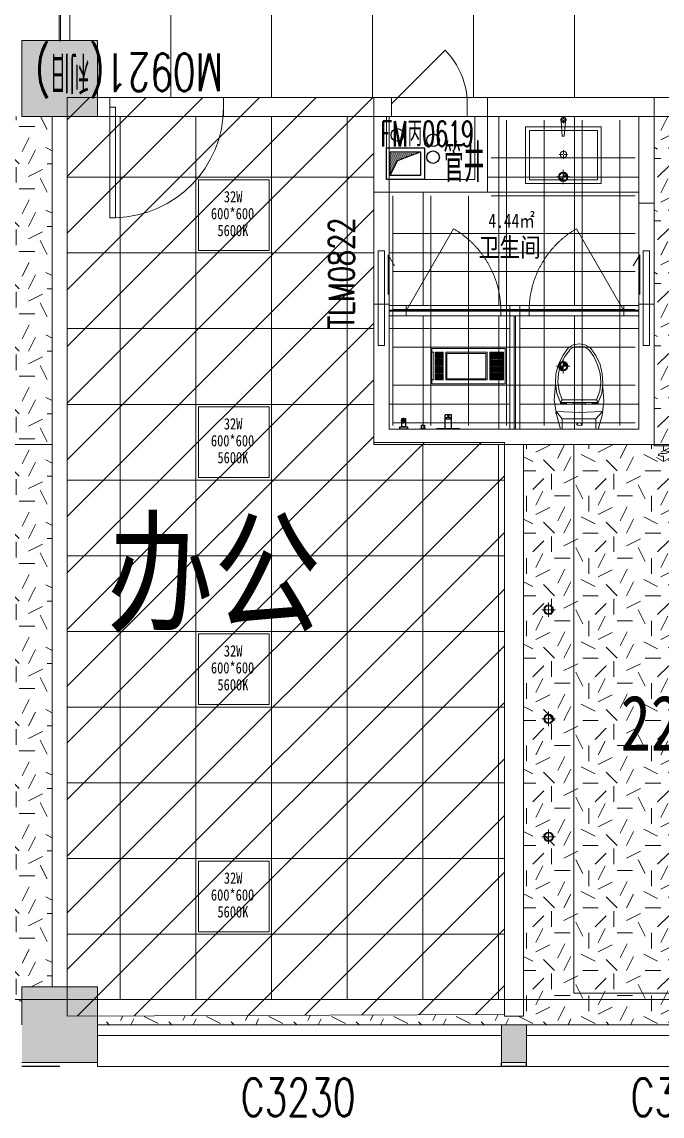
# Model space of a CAD drawing. Header units: millimetres. Extents: x 164760 to 3716174, y -1766400 to 11969.
# Drawn here: x 3555577 to 3560651, y -1647038 to -1638366 of the extents above; entities that cross this region are included whole.
import ezdxf

# ---------------------------------------------------------------- set-up
doc = ezdxf.new("R2010")
doc.units = ezdxf.units.MM
doc.header["$LTSCALE"] = 1000
doc.set_wipeout_variables(frame=1)
for name, pattern in [('DASH', [0.35, 0.25, -0.1]), ('DOT', [0.2, 0.1, -0.1]), ('DOTE', [2.42, 2, -0.2, 0.02, -0.2]), ('HIDDEN', [0.375, 0.25, -0.125, 0, 0])]:
    doc.linetypes.add(name, pattern=pattern)
doc.layers.get('0').update_dxf_attribs({"color": 253, "linetype": 'CONTINUOUS'})
for name, color, linetype, lineweight in [('COLUMN', 253, 'CONTINUOUS', 0), ('DOOR【门】', 253, 'CONTINUOUS', 0), ('FC-FLOOR【地材分格】', 253, 'CONTINUOUS', 0), ('FF-Door【门】', 253, 'CONTINUOUS', 0), ('FF-FIXT【洁具】', 253, 'CONTINUOUS', 0), ('FF-FURN【成品家私】', 253, 'CONTINUOUS', 0), ('FF-Win【窗】', 253, 'CONTINUOUS', 0), ('MK【门槛线】', 253, 'CONTINUOUS', 0), ('PUB_HATCH', 253, 'CONTINUOUS', 0), ('RC-FCU【空调设备】', 253, 'CONTINUOUS', 0), ('RC-LIGHT【天花灯具】', 253, 'CONTINUOUS', 0), ('RC-Modelling【天花造型】', 253, 'CONTINUOUS', 0), ('RC-STR【天花细线】', 253, 'CONTINUOUS', 0), ('RC-Text【天花文字】', 253, 'CONTINUOUS', 0), ('TXT【平面空间文字】', 253, 'CONTINUOUS', 0), ('WALL', 253, 'CONTINUOUS', 0), ('Wall【墙体】', 253, 'CONTINUOUS', 0), ('Wall【新建墙】', 253, 'CONTINUOUS', 0), ('WINDOW', 253, 'CONTINUOUS', 0), ('Xline【辅助线】', 253, 'CONTINUOUS', 0)]:
    doc.layers.add(name, color=color, linetype=linetype, lineweight=lineweight)
for name, color, linetype in [('DIM_LEAD', 253, 'CONTINUOUS'), ('FC-Text Annotation', 253, 'CONTINUOUS'), ('FF-FIXT', 253, 'CONTINUOUS'), ('HATCH【填充】', 253, 'CONTINUOUS'), ('PUB_TEXT', 253, 'CONTINUOUS'), ('SURFACE', 253, 'CONTINUOUS'), ('VPIPE-污水', 253, 'CONTINUOUS'), ('VPIPE-热给水', 253, 'CONTINUOUS'), ('VPIPE-给水', 253, 'CONTINUOUS'), ('WINDOW_TEXT', 253, 'CONTINUOUS'), ('填充', 253, 'CONTINUOUS'), ('洁具', 253, 'CONTINUOUS'), ('风道（排气道）', 253, 'CONTINUOUS')]:
    doc.layers.add(name, color=color, linetype=linetype)
doc.styles.add('-宋体', font='', dxfattribs={"width": 0.8})
doc.styles.add('_TCH_WINDOW', font='SIMPLEX', dxfattribs={"bigfont": 'GBCBIG'})
doc.styles.get("Standard").update_dxf_attribs({"font": 'GBENOR', "bigfont": 'GBCBIG'})
doc.styles.add('SUN', font='romans.shx', dxfattribs={"width": 0.8, "bigfont": 'hzdx.shx'})
doc.styles.add('宋体', font='', dxfattribs={"width": 0.7})
doc.styles.add('文字', font='')
doc.styles.get('-宋体').set_extended_font_data('SimSun')
doc.styles.get('宋体').set_extended_font_data('SimSun')
doc.styles.get('文字').set_extended_font_data('SimSun')

# ---------------------------------------------------------------- blocks, each defined once
blk = doc.blocks.new('$WINLIB2D$00000004')
for p, q in [((-0.5, 0.5), (0.5, 0.5)), ((-0.5, 0.5), (-0.5, -0.5)), ((0.5, -0.5), (0.5, 0.5)), ((-0.5, 0.2406), (0.5, 0.2406)), ((-0.5, -0.5), (0.5, -0.5))]:
    blk.add_line(p, q)
blk = doc.blocks.new('海龙_0918165925')
at = {"layer": 'PUB_HATCH'}
for points in [[(24900, -9000), (25500, -9000), (25500, -8400), (24900, -8400)], [(24900, -16500), (25500, -16500), (25500, -15900), (24900, -15900)], [(28900, -16200), (28700, -16200), (28700, -16500), (28900, -16500)]]:
    blk.add_hatch(color=256, dxfattribs=at).paths.add_polyline_path(points)
at = {"layer": 'COLUMN'}
for p, q in [((25500, -8400), (24900, -8400)), ((24900, -8400), (24900, -9000)), ((25500, -9000), (25500, -8400)), ((24900, -9000), (25500, -9000)), ((25500, -15900), (24900, -15900)), ((24900, -15900), (24900, -16200)), ((25500, -16200), (25500, -15900)), ((24900, -16500), (25500, -16500))]:
    blk.add_line(p, q, dxfattribs=at)
blk = doc.blocks.new('$DorLib2D$00000001')
for p, q in [((0.45, 0.975), (0.5, 0.975)), ((0.45, 0), (0.45, 0.975)), ((0.5, 0), (0.5, 0.975)), ((0.5, 0), (0.45, 0))]:
    blk.add_line(p, q)
at = {"lineweight": 13}
blk.add_arc((0.475, 0), 0.975, 91.46928, 180, dxfattribs=at)
blk = doc.blocks.new('PQD')
at = {"layer": '填充'}
h = blk.add_hatch(dxfattribs=at)
h.set_pattern_fill('DOTS', color=256, scale=10, style=0)
h.paths.add_polyline_path([(517039.4, 222520.7), (516799.4, 222520.7), (516799.4, 222330.7), (516857.1, 222450.6)])
blk.add_lwpolyline([(516799.4, 222330.7), (516857.1, 222450.6), (517039.4, 222520.7)], dxfattribs=at)
at = {"layer": '风道（排气道）'}
for points in [[(516769.4, 222550.7), (517069.4, 222550.7), (517069.4, 222300.7), (516769.4, 222300.7)], [(516799.4, 222520.7), (517039.4, 222520.7), (517039.4, 222330.7), (516799.4, 222330.7)]]:
    blk.add_lwpolyline(points, close=True, dxfattribs=at)
blk = doc.blocks.new('$DorLib2D$00000114')
at = {"color": 0}
blk.add_line((0.5, 0), (-0.207, 0.707), dxfattribs=at)
blk.add_arc((0.5, 0), 1, 135, 180, dxfattribs=at)
blk = doc.blocks.new('ZL_08130967')
at = {"layer": 'WINDOW'}
for p, q in [((-300, -374.3), (300, -374.3)), ((-300, -374.3), (-300, -524.3)), ((300, -524.3), (300, -374.3)), ((-300, -524.3), (300, -524.3))]:
    blk.add_line(p, q, dxfattribs=at)
at = {"layer": 'WINDOW', "xscale": -600, "yscale": 600, "zscale": -600}
blk.add_blockref('$DorLib2D$00000114', (0, -424.3), dxfattribs=at)
blk = doc.blocks.new('ZL_08155714')
at = {"layer": 'VPIPE-污水'}
blk.add_circle((-129.2, -712), 50, dxfattribs=at)
at = {"layer": 'VPIPE-热给水'}
blk.add_circle((153.9, -888.5), 50, dxfattribs=at)
at = {"layer": 'VPIPE-给水'}
blk.add_circle((153.9, -754.4), 50, dxfattribs=at)
at = {"layer": 'WALL'}
for p, q in [((-314.6, -1164.9), (-314.6, -414.9)), ((-314.6, -414.9), (585.4, -414.9)), ((585.4, -1164.9), (585.4, -414.9)), ((-214.6, -1064.9), (-214.6, -564.9)), ((-214.6, -564.9), (485.4, -564.9)), ((485.4, -1064.9), (485.4, -564.9)), ((485.4, -1064.9), (-214.6, -1064.9)), ((585.4, -1164.9), (-314.6, -1164.9))]:
    blk.add_line(p, q, dxfattribs=at)
at = {"layer": 'WINDOW'}
for p, q in [((-175.1, -414.9), (424.9, -414.9)), ((-175.1, -414.9), (-175.1, -564.9)), ((424.9, -564.9), (424.9, -414.9)), ((-175.1, -564.9), (424.9, -564.9))]:
    blk.add_line(p, q, dxfattribs=at)
at = {"layer": 'DOOR【门】', "rotation": 359.9999999999407}
blk.add_blockref('ZL_08130967', (124.9, -40.7), dxfattribs=at)
at = {"layer": '洁具'}
blk.add_blockref('PQD', (-516984, -223365.7), dxfattribs=at)
at = {"layer": 'TXT【平面空间文字】', "color": 3, "ltscale": 100, "style": 'SUN', "width": 0.6}
blk.add_text('FM丙0619', height=200, dxfattribs=at).set_placement((-262.7, -802.7, 0))
at = {"layer": 'TXT【平面空间文字】', "width": 0.75}
blk.add_text('管井', height=300, dxfattribs=at).set_placement((236.4, -1085.3))
blk = doc.blocks.new('A$C5D954283')
at = {"color": 8}
for p, q in [((0, 532.1), (0, 509.5)), ((-4, 505.5), (-26.2, 505.5)), ((0, 501.5), (0, 478.5)), ((25.8, 505.5), (4, 505.5)), ((0, 235.1), (0, 263.8)), ((-5, 230), (-32.8, 230)), ((0, 225), (0, 196.3)), ((32.3, 230), (5, 230))]:
    blk.add_line(p, q, dxfattribs=at)
at = {"color": 0, "linetype": 'Continuous'}
for p, q in [((-11.2, 374.3), (-17.5, 495.5)), ((15.1, 492.2), (4.8, 374.3)), ((4.8, 374.3), (-11.2, 374.3))]:
    blk.add_line(p, q, dxfattribs=at)
blk.add_lwpolyline([(300, 0), (300, 450), (-300, 450), (-300, 0)], close=True, dxfattribs=at)
at = {"color": 8, "ltscale": 1000, "const_width": 0.448}
blk.add_lwpolyline([(0, 505.7, -1), (0, 505.3, -1)], format="xyb", close=True, dxfattribs=at)
at = {"color": 8}
blk.add_lwpolyline([(270, 30), (270, 420), (-270, 420), (-270, 30)], close=True, dxfattribs=at)
at = {"color": 8, "const_width": 0.84}
blk.add_lwpolyline([(0.1, 230.5, -1), (0.1, 229.6, -1)], format="xyb", close=True, dxfattribs=at)
at = {"color": 0, "linetype": 'Continuous'}
blk.add_circle((0, 505.5), 20.2, dxfattribs=at)
at = {"color": 8}
for centre, radius in [((0.3, 505.7), 16.3), ((0, 230), 25.2)]:
    blk.add_circle(centre, radius, dxfattribs=at)
blk = doc.blocks.new('ZL_08127082')
at = {"layer": 'FF-FIXT【洁具】'}
for p, q in [((-184.1, -108.8), (-150.6, 0)), ((146.4, 0), (-150.6, 0)), ((-133.9, 0), (-133.9, -83.7)), ((133.9, 0), (133.9, -83.7)), ((146.4, 0), (179.9, -117.1)), ((-133.9, -83.7), (-184.1, -138.1)), ((133.9, -83.7), (-133.9, -83.7)), ((-20.9, -37.7), (-16.7, -33.5)), ((-20.9, -41.8), (-20.9, -37.7)), ((-16.7, -46), (-20.9, -41.8)), ((-16.7, -33.5), (-12.6, -33.5)), ((-12.6, -50.2), (-16.7, -46)), ((-12.6, -33.5), (-4.2, -29.3)), ((4.2, -50.2), (-12.6, -50.2)), ((-4.2, -29.3), (4.2, -33.5)), ((4.2, -33.5), (12.6, -33.5)), ((12.6, -46), (4.2, -50.2)), ((12.6, -33.5), (16.7, -37.7)), ((16.7, -41.8), (12.6, -46)), ((16.7, -37.7), (16.7, -41.8)), ((133.9, -83.7), (179.9, -138.1)), ((-196.6, -221.7), (-184.1, -108.8)), ((-179.9, -142.2), (0, -133.9)), ((0, -133.9), (0, -138.1)), ((0, -133.9), (175.7, -142.2)), ((184.1, -133.9), (175.7, -142.2)), ((179.9, -117.1), (196.6, -234.3)), ((184.1, -125.5), (184.1, -133.9)), ((-188.3, -334.7), (-196.6, -221.7)), ((-179.9, -284.5), (-150.6, -213.4)), ((-163.2, -301.2), (-138.1, -234.3)), ((-150.6, -205), (-104.6, -205)), ((-150.6, -213.4), (-150.6, -205)), ((-138.1, -234.3), (-150.6, -213.4)), ((146.4, -213.4), (-150.6, -213.4)), ((133.9, -234.3), (-138.1, -234.3)), ((-104.6, -205), (-104.6, -213.4)), ((-50.2, -213.4), (-50.2, -200.8)), ((-50.2, -200.8), (46, -200.8)), ((46, -213.4), (-50.2, -213.4)), ((46, -200.8), (46, -213.4)), ((100.4, -205), (100.4, -213.4)), ((146.4, -205), (100.4, -205)), ((133.9, -234.3), (146.4, -213.4)), ((133.9, -234.3), (159, -301.2)), ((146.4, -213.4), (146.4, -205)), ((146.4, -213.4), (175.7, -284.5)), ((196.6, -234.3), (188.3, -351.4)), ((-188.3, -364), (-179.9, -284.5)), ((-171.5, -372.3), (-163.2, -301.2)), ((159, -301.2), (167.3, -372.3)), ((175.7, -284.5), (188.3, -364)), ((-184.1, -439.3), (-188.3, -364)), ((-167.3, -443.4), (-171.5, -372.3)), ((167.3, -372.3), (163.2, -443.4)), ((188.3, -364), (184.1, -439.3)), ((-167.3, -514.6), (-184.1, -439.3)), ((-146.4, -510.4), (-167.3, -443.4)), ((-133.9, -585.7), (-167.3, -514.6)), ((-117.1, -577.3), (-146.4, -510.4)), ((146.4, -510.4), (113, -577.3)), ((163.2, -514.6), (129.7, -585.7)), ((163.2, -443.4), (146.4, -510.4)), ((184.1, -439.3), (163.2, -514.6)), ((-87.9, -648.4), (-133.9, -585.7)), ((-75.3, -635.9), (-117.1, -577.3)), ((113, -577.3), (71.1, -631.7)), ((129.7, -585.7), (83.7, -648.4)), ((-46, -669.4), (-87.9, -648.4)), ((-41.8, -652.6), (-75.3, -631.7)), ((0, -677.7), (-46, -669.4)), ((0, -656.8), (-41.8, -652.6)), ((37.7, -652.6), (0, -656.8)), ((46, -669.4), (0, -677.7)), ((75.3, -631.7), (37.7, -652.6)), ((83.7, -648.4), (46, -669.4))]:
    blk.add_line(p, q, dxfattribs=at)
blk = doc.blocks.new('ZL_08123655')
at = {"layer": 'FF-FIXT【洁具】'}
for p, q in [((-184.1, -138.1), (-188.3, -129.7)), ((-179.9, -142.2), (-184.1, -138.1))]:
    blk.add_line(p, q, dxfattribs=at)
at = {"layer": 'DIM_LEAD'}
blk.add_blockref('ZL_08127082', (0, 0), dxfattribs=at)
blk = doc.blocks.new('DOORBLK101')
at = {"layer": 'FF-Door【门】'}
blk.add_line((-0.5, 0), (0, 0.866), dxfattribs=at)
at = {"layer": 'FF-Door【门】', "color": 8, "linetype": 'HIDDEN', "ltscale": 15}
blk.add_arc((-0.5, 0), 1, 0, 60, dxfattribs=at)
blk = doc.blocks.new('圆形筒灯')
at = {"color": 251, "linetype": 'DOTE', "ltscale": 43.504693}
blk.add_line((0, 91), (0, -91), dxfattribs=at)
at = {"color": 251, "linetype": 'DOTE', "ltscale": 41.297046}
blk.add_line((86, 0), (-86, 0), dxfattribs=at)
blk.add_ellipse((0, 0), major_axis=(-42.4, 42.4), ratio=1, start_param=2.355868237233172, end_param=8.639053544412757)
at = {"color": 251}
blk.add_ellipse((0, 0), major_axis=(35.4, 35.4), ratio=1, start_param=5.49871431692557, end_param=11.78189962410516, dxfattribs=at)
blk = doc.blocks.new('ZL_0603123899')
at = {"layer": 'HATCH【填充】'}
h = blk.add_hatch(dxfattribs=at)
h.set_pattern_fill('AR-SAND', color=251, scale=2)
h.set_pattern_definition([(37.5, (-190, -390), (-3.2, 97.883), [0, -77.216, 0, -86.36, 0, -82.55]), (7.5, (-190, -390), (89.905, 143.365), [0, -41.656, 0, -69.596, 0, -26.67]), (327.5, (-252.48, -390), (158.198, 0.287), [0, -25.4, 0, -91.44, 0, -119.38]), (317.5, (-252.48, -390), (152.71, 44.586), [0, -12.7, 0, -59.944, 0, -68.58])])
h.paths.add_polyline_path([(190, -50, 0.414214), (150, -10), (-150, -10, 0.414214), (-190, -50), (-190, -350, 0.414214), (-150, -390), (150, -390, 0.414214), (190, -350)])
at = {"layer": 'RC-LIGHT【天花灯具】'}
blk.add_lwpolyline([(-150, 0), (150, 0, -0.414214), (200, -50), (200, -350, -0.414214), (150, -400), (-150, -400, -0.414214), (-200, -350), (-200, -50, -0.414214)], format="xyb", close=True, dxfattribs=at)
at = {"layer": 'RC-LIGHT【天花灯具】', "color": 8}
blk.add_lwpolyline([(-150, -10), (150, -10, -0.414214), (190, -50), (190, -350, -0.414214), (150, -390), (-150, -390, -0.414214), (-190, -350), (-190, -50, -0.414214)], format="xyb", close=True, dxfattribs=at)
blk = doc.blocks.new('*U414')
for p, q in [((0, -12), (0, 0)), ((0, 0), (1800, 0)), ((1800, 0), (1800, -12)), ((1800, -12), (0, -12)), ((75, -49.3), (75, -12)), ((225, -49.3), (225, -12)), ((375, -49.3), (375, -12)), ((525, -49.3), (525, -12)), ((675, -49.3), (675, -12)), ((825, -49.3), (825, -12)), ((975, -49.3), (975, -12)), ((1125, -49.3), (1125, -12)), ((1275, -49.3), (1275, -12)), ((1425, -49.3), (1425, -12)), ((1575, -49.3), (1575, -12)), ((1725, -49.3), (1725, -12)), ((1725, -49.3), (1725, -12)), ((19.6, -104.5), (75, -136.2)), ((75, -136.2), (75, -93.2)), ((130.4, -104.5), (75, -136.2)), ((75, -136.2), (130.4, -104.5)), ((169.6, -104.5), (225, -136.2)), ((225, -136.2), (225, -93.2)), ((280.4, -104.5), (225, -136.2)), ((225, -136.2), (280.4, -104.5)), ((319.6, -104.5), (375, -136.2)), ((375, -136.2), (375, -93.2)), ((430.4, -104.5), (375, -136.2)), ((375, -136.2), (430.4, -104.5)), ((469.6, -104.5), (525, -136.2)), ((525, -136.2), (525, -93.2)), ((580.4, -104.5), (525, -136.2)), ((525, -136.2), (580.4, -104.5)), ((619.6, -104.5), (675, -136.2)), ((675, -136.2), (675, -93.2)), ((730.4, -104.5), (675, -136.2)), ((675, -136.2), (730.4, -104.5)), ((769.6, -104.5), (825, -136.2)), ((825, -136.2), (825, -93.2)), ((880.4, -104.5), (825, -136.2)), ((825, -136.2), (880.4, -104.5)), ((919.6, -104.5), (975, -136.2)), ((975, -136.2), (975, -93.2)), ((1030.4, -104.5), (975, -136.2)), ((975, -136.2), (1030.4, -104.5)), ((1069.6, -104.5), (1125, -136.2)), ((1125, -136.2), (1125, -93.2)), ((1180.4, -104.5), (1125, -136.2)), ((1125, -136.2), (1180.4, -104.5)), ((1219.6, -104.5), (1275, -136.2)), ((1275, -136.2), (1275, -93.2)), ((1330.4, -104.5), (1275, -136.2)), ((1275, -136.2), (1330.4, -104.5)), ((1369.6, -104.5), (1425, -136.2)), ((1425, -136.2), (1425, -93.2)), ((1480.4, -104.5), (1425, -136.2)), ((1425, -136.2), (1480.4, -104.5)), ((1519.6, -104.5), (1575, -136.2)), ((1575, -136.2), (1575, -93.2)), ((1630.4, -104.5), (1575, -136.2)), ((1575, -136.2), (1630.4, -104.5)), ((1669.6, -104.5), (1725, -136.2)), ((1669.6, -104.5), (1725, -136.2)), ((1725, -136.2), (1725, -93.2)), ((1725, -136.2), (1725, -93.2)), ((1780.4, -104.5), (1725, -136.2)), ((1725, -136.2), (1780.4, -104.5)), ((1780.4, -104.5), (1725, -136.2)), ((1725, -136.2), (1780.4, -104.5))]:
    blk.add_line(p, q)
at = {"extrusion": (0, 0, -1)}
for centre, major_axis, start_param, end_param in [((40, -82.2), (3.69, -3.69), 1.137309, 3.57508), ((72.5, -170.8), (-70.4, -70.4), 2.004284, 2.381239), ((77.5, -148.9), (-70.4, -70.4), 2.33115, 2.708105), ((77.5, 28.3), (70.4, -70.4), 0.433488, 0.810442), ((110, -60.3), (3.69, -3.69), 4.278901, 6.716673), ((190, -82.2), (3.69, -3.69), 1.137309, 3.57508), ((222.5, -170.8), (-70.4, -70.4), 2.004284, 2.381239), ((227.5, -148.9), (-70.4, -70.4), 2.33115, 2.708105), ((227.5, 28.3), (70.4, -70.4), 0.433488, 0.810442), ((260, -60.3), (3.69, -3.69), 4.278901, 6.716673), ((340, -82.2), (3.69, -3.69), 1.137309, 3.57508), ((372.5, -170.8), (-70.4, -70.4), 2.004284, 2.381239), ((377.5, -148.9), (-70.4, -70.4), 2.33115, 2.708105), ((377.5, 28.3), (70.4, -70.4), 0.433488, 0.810442), ((410, -60.3), (3.69, -3.69), 4.278901, 6.716673), ((490, -82.2), (3.69, -3.69), 1.137309, 3.57508), ((522.5, -170.8), (-70.4, -70.4), 2.004284, 2.381239), ((527.5, -148.9), (-70.4, -70.4), 2.33115, 2.708105), ((527.5, 28.3), (70.4, -70.4), 0.433488, 0.810442), ((560, -60.3), (3.69, -3.69), 4.278901, 6.716673), ((640, -82.2), (3.69, -3.69), 1.137309, 3.57508), ((672.5, -170.8), (-70.4, -70.4), 2.004284, 2.381239), ((677.5, -148.9), (-70.4, -70.4), 2.33115, 2.708105), ((677.5, 28.3), (70.4, -70.4), 0.433488, 0.810442), ((710, -60.3), (3.69, -3.69), 4.278901, 6.716673), ((790, -82.2), (3.69, -3.69), 1.137309, 3.57508), ((822.5, -170.8), (-70.4, -70.4), 2.004284, 2.381239), ((827.5, -148.9), (-70.4, -70.4), 2.33115, 2.708105), ((827.5, 28.3), (70.4, -70.4), 0.433488, 0.810442), ((860, -60.3), (3.69, -3.69), 4.278901, 6.716673), ((940, -82.2), (3.69, -3.69), 1.137309, 3.57508), ((972.5, -170.8), (-70.4, -70.4), 2.004284, 2.381239), ((977.5, -148.9), (-70.4, -70.4), 2.33115, 2.708105), ((977.5, 28.3), (70.4, -70.4), 0.433488, 0.810442), ((1010, -60.3), (3.69, -3.69), 4.278901, 6.716673), ((1090, -82.2), (3.69, -3.69), 1.137309, 3.57508), ((1122.5, -170.8), (-70.4, -70.4), 2.004284, 2.381239), ((1127.5, -148.9), (-70.4, -70.4), 2.33115, 2.708105), ((1127.5, 28.3), (70.4, -70.4), 0.433488, 0.810442), ((1160, -60.3), (3.69, -3.69), 4.278901, 6.716673), ((1240, -82.2), (3.69, -3.69), 1.137309, 3.57508), ((1272.5, -170.8), (-70.4, -70.4), 2.004284, 2.381239), ((1277.5, -148.9), (-70.4, -70.4), 2.33115, 2.708105), ((1277.5, 28.3), (70.4, -70.4), 0.433488, 0.810442), ((1310, -60.3), (3.69, -3.69), 4.278901, 6.716673), ((1390, -82.2), (3.69, -3.69), 1.137309, 3.57508), ((1422.5, -170.8), (-70.4, -70.4), 2.004284, 2.381239), ((1427.5, -148.9), (-70.4, -70.4), 2.33115, 2.708105), ((1427.5, 28.3), (70.4, -70.4), 0.433488, 0.810442), ((1460, -60.3), (3.69, -3.69), 4.278901, 6.716673), ((1540, -82.2), (3.69, -3.69), 1.137309, 3.57508), ((1572.5, -170.8), (-70.4, -70.4), 2.004284, 2.381239), ((1577.5, -148.9), (-70.4, -70.4), 2.33115, 2.708105), ((1577.5, 28.3), (70.4, -70.4), 0.433488, 0.810442), ((1610, -60.3), (3.69, -3.69), 4.278901, 6.716673), ((1690, -82.2), (3.69, -3.69), 1.137309, 3.57508), ((1690, -82.2), (3.69, -3.69), 1.137309, 3.57508), ((1722.5, -170.8), (-70.4, -70.4), 2.004284, 2.381239), ((1722.5, -170.8), (-70.4, -70.4), 2.004284, 2.381239), ((1727.5, -148.9), (-70.4, -70.4), 2.33115, 2.708105), ((1727.5, -148.9), (-70.4, -70.4), 2.33115, 2.708105), ((1727.5, 28.3), (70.4, -70.4), 0.433488, 0.810442), ((1727.5, 28.3), (70.4, -70.4), 0.433488, 0.810442), ((1760, -60.3), (3.69, -3.69), 4.278901, 6.716673), ((1760, -60.3), (3.69, -3.69), 4.278901, 6.716673), ((72.5, 6.4), (70.4, -70.4), 0.760354, 1.137309), ((222.5, 6.4), (70.4, -70.4), 0.760354, 1.137309), ((372.5, 6.4), (70.4, -70.4), 0.760354, 1.137309), ((522.5, 6.4), (70.4, -70.4), 0.760354, 1.137309), ((672.5, 6.4), (70.4, -70.4), 0.760354, 1.137309), ((822.5, 6.4), (70.4, -70.4), 0.760354, 1.137309), ((972.5, 6.4), (70.4, -70.4), 0.760354, 1.137309), ((1122.5, 6.4), (70.4, -70.4), 0.760354, 1.137309), ((1272.5, 6.4), (70.4, -70.4), 0.760354, 1.137309), ((1422.5, 6.4), (70.4, -70.4), 0.760354, 1.137309), ((1572.5, 6.4), (70.4, -70.4), 0.760354, 1.137309), ((1722.5, 6.4), (70.4, -70.4), 0.760354, 1.137309), ((1722.5, 6.4), (70.4, -70.4), 0.760354, 1.137309)]:
    blk.add_ellipse(centre, major_axis=major_axis, ratio=1, start_param=start_param, end_param=end_param, dxfattribs=at)
blk = doc.blocks.new('ZL_0317145799')
at = {"layer": 'RC-FCU【空调设备】'}
h = blk.add_hatch(dxfattribs=at)
h.set_pattern_fill('_USER', color=8, scale=30, pattern_type=0)
h.set_pattern_definition([(0, (-5926276.942, -1197962.362), (0, 30), [])])
h.paths.add_polyline_path([(730, -260), (730, -20), (-730, -20), (-730, -260)])
blk.add_lwpolyline([(-750, -280), (-750, 0), (750, 0), (750, -280)], close=True, dxfattribs=at)
at = {"layer": 'RC-FCU【空调设备】', "color": 8, "linetype": 'DASH'}
blk.add_lwpolyline([(-750, 0), (0, -280), (750, 0)], dxfattribs=at)
at = {"layer": 'RC-FCU【空调设备】', "color": 8}
blk.add_lwpolyline([(-730, -260), (-730, -20), (730, -20), (730, -260)], close=True, dxfattribs=at)
blk = doc.blocks.new('ZL_0603125599')
at = {"layer": 'RC-Modelling【天花造型】'}
for p, q in [((-1332.5, -6446.5), (-1332.5, -2096.8)), ((-697.5, -2096.8), (1732.5, -2096.8)), ((1492.5, -6496.5), (-1732.5, -6496.5)), ((1492.5, -6446.5), (-1332.5, -6446.5))]:
    blk.add_line(p, q, dxfattribs=at)
blk.add_lwpolyline([(-133, 653.5), (966.9, 653.5), (966.9, 503.5), (-133, 503.5)], close=True, dxfattribs=at)
at = {"layer": 'RC-FCU【空调设备】'}
blk.add_blockref('ZL_0317145799', (210, -616.8), dxfattribs=at)
at = {"layer": 'RC-FCU【空调设备】', "ltscale": 10}
blk.add_blockref('*U414', (-697.5, -2096.8), dxfattribs=at)
at = {"layer": 'RC-LIGHT【天花灯具】', "xscale": 0.625, "yscale": 0.625, "zscale": 0.625}
for p in [(210, -56.6), (210, -1496.8), (-1532.5, -3406.6), (-1532.5, -4271.6), (-1532.5, -5206.6)]:
    blk.add_blockref('圆形筒灯', p, dxfattribs=at)
at = {"layer": 'RC-LIGHT【天花灯具】'}
blk.add_blockref('ZL_0603123899', (200, -4071.6), dxfattribs=at)
blk = doc.blocks.new('防雾筒灯')
at = {"ltscale": 30}
h = blk.add_hatch(dxfattribs=at)
h.set_pattern_fill('DOTS', color=251, scale=3)
h.set_pattern_definition([(0, (-62.322, -46.6336), (2.38125, 4.7625), [0, -4.7625])])
edge = h.paths.add_edge_path()
edge.add_ellipse((0, 0), major_axis=(35.4, 35.4), ratio=1, start_angle=315, end_angle=405)
edge.add_line((0, 50), (0, 0))
edge.add_line((0, 0), (50, 0))
edge = h.paths.add_edge_path()
edge.add_line((0, 0), (-50, 0))
edge.add_ellipse((0, 0), major_axis=(35.4, 35.4), ratio=1, start_angle=495, end_angle=225)
edge.add_line((0, -50), (0, 0))
at = {"color": 251, "linetype": 'DOTE', "ltscale": 43.504693}
blk.add_line((0, 91), (0, -91), dxfattribs=at)
at = {"color": 251, "linetype": 'DOTE', "ltscale": 41.297046}
blk.add_line((86, 0), (-86, 0), dxfattribs=at)
blk.add_ellipse((0, 0), major_axis=(-42.4, 42.4), ratio=1, start_param=2.355868237233172, end_param=8.639053544412757)
at = {"color": 251}
blk.add_ellipse((0, 0), major_axis=(35.4, 35.4), ratio=1, start_param=5.49871431692557, end_param=11.78189962410516, dxfattribs=at)
blk = doc.blocks.new('ERTERT')
at = {"color": 8}
for points in [[(15709.5, 8032.6), (15759.4, 8032.6), (15759.4, 8026.5), (15709.5, 8026.5)], [(15709.5, 8019.5), (15759.4, 8019.5), (15759.4, 8013.4), (15709.5, 8013.4)], [(15709.5, 8000.3), (15759.4, 8000.3), (15759.4, 8006.4), (15709.5, 8006.4)], [(15709.5, 7987.2), (15759.4, 7987.2), (15759.4, 7993.3), (15709.5, 7993.3)], [(15709.5, 7974.2), (15759.4, 7974.2), (15759.4, 7980.2), (15709.5, 7980.2)], [(15709.6, 8061.8), (15930.2, 8061.8), (15930.2, 8046.6), (15709.6, 8046.6)], [(15766.4, 8032.6), (15816.3, 8032.6), (15816.3, 8026.5), (15766.4, 8026.5)], [(15766.4, 8019.5), (15816.3, 8019.5), (15816.3, 8013.4), (15766.4, 8013.4)], [(15766.4, 8000.3), (15816.3, 8000.3), (15816.3, 8006.4), (15766.4, 8006.4)], [(15766.4, 7987.2), (15816.3, 7987.2), (15816.3, 7993.3), (15766.4, 7993.3)], [(15766.4, 7974.2), (15816.3, 7974.2), (15816.3, 7980.2), (15766.4, 7980.2)], [(15873.3, 8032.6), (15823.3, 8032.6), (15823.3, 8026.5), (15873.3, 8026.5)], [(15873.3, 8019.5), (15823.3, 8019.5), (15823.3, 8013.4), (15873.3, 8013.4)], [(15873.3, 8000.3), (15823.3, 8000.3), (15823.3, 8006.4), (15873.3, 8006.4)], [(15873.3, 7987.2), (15823.3, 7987.2), (15823.3, 7993.3), (15873.3, 7993.3)], [(15873.3, 7974.2), (15823.3, 7974.2), (15823.3, 7980.2), (15873.3, 7980.2)], [(15930.2, 8032.6), (15880.3, 8032.6), (15880.3, 8026.5), (15930.2, 8026.5)], [(15930.2, 8019.5), (15880.3, 8019.5), (15880.3, 8013.4), (15930.2, 8013.4)], [(15930.2, 8000.3), (15880.3, 8000.3), (15880.3, 8006.4), (15930.2, 8006.4)], [(15930.2, 7987.2), (15880.3, 7987.2), (15880.3, 7993.3), (15930.2, 7993.3)], [(15930.2, 7974.2), (15880.3, 7974.2), (15880.3, 7980.2), (15930.2, 7980.2)], [(15709.5, 7952.9), (15930.2, 7952.9), (15930.2, 7624.2), (15709.5, 7624.2)], [(15709.5, 7495.6), (15930.2, 7495.6), (15930.2, 7604.2), (15709.5, 7604.2)], [(15714.5, 7599.2), (15763.3, 7599.2), (15763.3, 7592.2), (15714.5, 7592.2)], [(15714.5, 7586), (15763.3, 7586), (15763.3, 7579), (15714.5, 7579)], [(15714.5, 7572.1), (15763.3, 7572.1), (15763.3, 7565.1), (15714.5, 7565.1)], [(15714.5, 7558.9), (15763.3, 7558.9), (15763.3, 7551.9), (15714.5, 7551.9)], [(15714.5, 7545.5), (15763.3, 7545.5), (15763.3, 7538.5), (15714.5, 7538.5)], [(15767.9, 7599.2), (15816.7, 7599.2), (15816.7, 7592.2), (15767.9, 7592.2)], [(15767.9, 7586), (15816.7, 7586), (15816.7, 7579), (15767.9, 7579)], [(15767.9, 7572.1), (15816.7, 7572.1), (15816.7, 7565.1), (15767.9, 7565.1)], [(15767.9, 7558.9), (15816.7, 7558.9), (15816.7, 7551.9), (15767.9, 7551.9)], [(15767.9, 7545.5), (15816.7, 7545.5), (15816.7, 7538.5), (15767.9, 7538.5)], [(15821.2, 7599.2), (15870, 7599.2), (15870, 7592.2), (15821.2, 7592.2)], [(15821.2, 7586), (15870, 7586), (15870, 7579), (15821.2, 7579)], [(15821.2, 7572.1), (15870, 7572.1), (15870, 7565.1), (15821.2, 7565.1)], [(15821.2, 7558.9), (15870, 7558.9), (15870, 7551.9), (15821.2, 7551.9)], [(15821.2, 7545.5), (15870, 7545.5), (15870, 7538.5), (15821.2, 7538.5)], [(15876.4, 7599.2), (15925.2, 7599.2), (15925.2, 7592.2), (15876.4, 7592.2)], [(15876.4, 7586), (15925.2, 7586), (15925.2, 7579), (15876.4, 7579)], [(15876.4, 7572.1), (15925.2, 7572.1), (15925.2, 7565.1), (15876.4, 7565.1)], [(15876.4, 7558.9), (15925.2, 7558.9), (15925.2, 7551.9), (15876.4, 7551.9)], [(15876.4, 7545.5), (15925.2, 7545.5), (15925.2, 7538.5), (15876.4, 7538.5)], [(15714.5, 7532.6), (15763.3, 7532.6), (15763.3, 7525.6), (15714.5, 7525.6)], [(15714.5, 7520.4), (15763.3, 7520.4), (15763.3, 7513.4), (15714.5, 7513.4)], [(15714.5, 7507.6), (15763.3, 7507.6), (15763.3, 7500.6), (15714.5, 7500.6)], [(15767.9, 7532.6), (15816.7, 7532.6), (15816.7, 7525.6), (15767.9, 7525.6)], [(15767.9, 7520.4), (15816.7, 7520.4), (15816.7, 7513.4), (15767.9, 7513.4)], [(15767.9, 7507.6), (15816.7, 7507.6), (15816.7, 7500.6), (15767.9, 7500.6)], [(15821.2, 7532.6), (15870, 7532.6), (15870, 7525.6), (15821.2, 7525.6)], [(15821.2, 7520.4), (15870, 7520.4), (15870, 7513.4), (15821.2, 7513.4)], [(15821.2, 7507.6), (15870, 7507.6), (15870, 7500.6), (15821.2, 7500.6)], [(15876.4, 7532.6), (15925.2, 7532.6), (15925.2, 7525.6), (15876.4, 7525.6)], [(15876.4, 7520.4), (15925.2, 7520.4), (15925.2, 7513.4), (15876.4, 7513.4)], [(15876.4, 7507.6), (15925.2, 7507.6), (15925.2, 7500.6), (15876.4, 7500.6)]]:
    blk.add_lwpolyline(points, close=True, dxfattribs=at)
at = {"color": 250}
blk.add_lwpolyline([(15719.5, 7942.9), (15920.2, 7942.9), (15920.2, 7634.2), (15719.5, 7634.2)], close=True, dxfattribs=at)
at = {"layer": 'RC-LIGHT【天花灯具】'}
for points in [[(15668.9, 7471.8), (15968.9, 7471.8), (15968.9, 8071.8), (15668.9, 8071.8)], [(15678.9, 7481.8), (15958.9, 7481.8), (15958.9, 8061.8), (15678.9, 8061.8)]]:
    blk.add_lwpolyline(points, close=True, dxfattribs=at)
blk = doc.blocks.new('ZL_12085679')
at = {"layer": 'RC-LIGHT【天花灯具】'}
blk.add_lwpolyline([(300, 0), (-300, 0), (-300, -600), (300, -600)], close=True, dxfattribs=at)
at = {"layer": 'RC-LIGHT【天花灯具】', "color": 8}
blk.add_lwpolyline([(280, -20), (-280, -20), (-280, -580), (280, -580)], close=True, dxfattribs=at)
at = {"layer": 'RC-LIGHT【天花灯具】', "style": '文字', "width": 0.8}
for s, p in [('32W', (-78, -199)), ('600*600', (-180.2, -332.9)), ('5600K', (-128.7, -466.8))]:
    blk.add_text(s, height=90, dxfattribs=at).set_placement(p)
blk = doc.blocks.new('A$C78EA0098')
at = {"color": 33, "linetype": 'Continuous'}
for p, q in [((47, 353.8), (90, 353.8)), ((68.5, 375.3), (68.5, 332.3))]:
    blk.add_line(p, q, dxfattribs=at)
for p, q in [((5, 25, 0), (81, 25, 0)), ((81, -25, 0), (81, 25, 0)), ((81, 20, 0), (88, 20, 0)), ((84, 25, 0), (114, 25, 0)), ((84, 20, 0), (84, 25, 0)), ((114, -25, 0), (114, 25, 0)), ((5, -25, 0), (81, -25, 0)), ((81, -20, 0), (88, -20, 0)), ((84, -25, 0), (84, -20, 0)), ((84, -25, 0), (114, -25, 0))]:
    blk.add_line(p, q)
for points in [[(0, 383.8), (20, 383.8), (20, 323.8), (0, 323.8)], [(20, 368.8), (85, 368.8), (85, 338.8), (20, 338.8)], [(0, 226), (3, 226), (3, 174), (0, 174)], [(3, 212.5), (33.5, 212.5), (33.5, 187.5), (3, 187.5)], [(0, 90), (5, 90), (5, -90), (0, -90)]]:
    blk.add_lwpolyline(points, close=True)
for centre, radius in [((68.5, 353.8), 11.5), ((104, 0, 0), 5)]:
    blk.add_circle(centre, radius, dxfattribs=at)
blk.add_arc((57.8, 0, 0), 36.3, 316.39718, 43.60282)

msp = doc.modelspace()

# ---------------------------------------------------------------- hatches: boundary and pattern name
at = {"layer": 'FC-FLOOR【地材分格】'}
h = msp.add_hatch(dxfattribs=at)
h.set_pattern_fill('_USER', color=256, scale=800, double=1, pattern_type=0)
h.set_pattern_definition([(0, (3778355.65, -1406196.8), (0, 800), []), (90, (3778355.65, -1406196.8), (-800, 5e-14), [])])
h.paths.add_polyline_path([(3577178.4, -1636714.2), (3575935.2, -1636714.2), (3573976.9, -1636714.2), (3573376.9, -1636714.2), (3572826.9, -1636714.2), (3571326.9, -1636713.4), (3571326.9, -1636714.2), (3570576.9, -1636714.2), (3569976.9, -1636714.2), (3569576.9, -1636714.2), (3568476.9, -1636714.2), (3565041.8, -1636714.2), (3563941.8, -1636714.2), (3561222.8, -1636714.2), (3560122.8, -1636714.2), (3559398.8, -1636714.2), (3559398.8, -1630414.2), (3559376.9, -1630414.2), (3556176.9, -1630414.2), (3556176.9, -1630714.2), (3556176.9, -1633165.3), (3556176.9, -1633914.2), (3556176.9, -1635014.2), (3556176.9, -1635764.2), (3556176.9, -1636714.2), (3556026.9, -1636714.2), (3556026.9, -1636564.2), (3556026.9, -1636714.2), (3555226.9, -1636714.2), (3555226.9, -1636564.2), (3555226.9, -1636714.2), (3555151.9, -1636714.2), (3554926.9, -1636714.2), (3554926.9, -1636564.2), (3555076.9, -1636564.2), (3555076.9, -1636714.2), (3553476.9, -1636714.2), (3553476.9, -1636715.3), (3551751.9, -1636715.3), (3551751.9, -1636715.3), (3550851.9, -1636715.3), (3548752, -1636715.3), (3548752, -1636865.5), (3548602, -1636865.5), (3548602, -1636715.3), (3548601.9, -1630714.2), (3548376.9, -1630714.2), (3548376.9, -1630414.2), (3545176.9, -1630414.2), (3544976.9, -1630414.2), (3541776.9, -1630414.2), (3541776.9, -1630714.2), (3541176.9, -1630714.2), (3541176.9, -1630414.2), (3537976.9, -1630414.2), (3537776.9, -1630414.2), (3534576.9, -1630414.2), (3534576.9, -1630714.2), (3534126.9, -1630714.2), (3534126.9, -1632064.1), (3534136.9, -1632064.1), (3534136.9, -1632814.2), (3536676.9, -1632814.2), (3536676.9, -1633164.2), (3536676.9, -1635764.2), (3536676.9, -1636714.2), (3536426.9, -1636714.2), (3534126.9, -1636714.2), (3533976.9, -1636714.2), (3533976.9, -1635764.2), (3533976.9, -1635014.2), (3533976.9, -1633914.2), (3533976.9, -1633164.2), (3533976.9, -1632889.2), (3533976.9, -1630714.2), (3533976.9, -1630414.2), (3530751.9, -1630414.2), (3530751.9, -1636714.2), (3530359.9, -1636714.2), (3529259.9, -1636714.2), (3521433.8, -1636714.2), (3520335.5, -1636714.2), (3520176.9, -1636714.2), (3519576.9, -1636714.2), (3518826.9, -1636714.2), (3518826.9, -1636713), (3517326.9, -1636713), (3517326.9, -1636714.2), (3516776.9, -1636714.2), (3516176.9, -1636714.2), (3516076.9, -1636714.2), (3514976.9, -1636714.2), (3513576.9, -1636714.2), (3513576.9, -1636714.2), (3512526.9, -1636714.2), (3512526.9, -1636714.2), (3509827.2, -1636714.2), (3508327.2, -1636714.2), (3507802.2, -1636714.2), (3507626.9, -1636714.2), (3505326.9, -1636714.2), (3505176.9, -1636714.2), (3505176.9, -1635764.2), (3505176.9, -1635014.2), (3505176.9, -1633914.2), (3505176.9, -1633164.2), (3505176.9, -1632889.2), (3505176.9, -1630714.2), (3505176.9, -1630414.2), (3501951.9, -1630414.2), (3501951.9, -1636714.2), (3501649.1, -1636714.2), (3500552.4, -1636714.2), (3492635.5, -1636714.2), (3491535.5, -1636714.2), (3491376.9, -1636714.2), (3490776.9, -1636714.2), (3490026.9, -1636714.2), (3488526.9, -1636714.2), (3487976.9, -1636714.2), (3487376.9, -1636714.2), (3487326.9, -1636714.2), (3486326.9, -1636714.2), (3485176.9, -1636714.2), (3484176.9, -1636714.2), (3484176.9, -1636744.2), (3484176.9, -1638484.2), (3484176.9, -1639114.2), (3483776.9, -1639114.2), (3483776.9, -1639665.4), (3484440.4, -1639665.4), (3485940.4, -1639665.4), (3486140.4, -1639665.4), (3486140.4, -1638964.2), (3490776.9, -1638964.2), (3490776.9, -1638514.2), (3491376.9, -1638514.2), (3491376.9, -1638964.2), (3496151.9, -1638964.2), (3496151.9, -1639665.4), (3496351.9, -1639665.4), (3497851.9, -1639665.4), (3498201.9, -1639665.4), (3498201.9, -1639114.2), (3497976.9, -1639114.2), (3497976.9, -1638514.2), (3498576.9, -1638514.2), (3498576.9, -1638964.2), (3499525.2, -1638964.2), (3501025.2, -1638964.2), (3505176.9, -1638964.2), (3505176.9, -1638514.2), (3505776.9, -1638514.2), (3505776.9, -1638964.2), (3509765.2, -1638964.2), (3511265.2, -1638964.2), (3512376.9, -1638964.2), (3512376.9, -1638514.2), (3512976.9, -1638514.2), (3512976.9, -1638964.2), (3514106.7, -1638964.2), (3515606.7, -1638964.2), (3519576.9, -1638964.2), (3519576.9, -1638514.2), (3520176.9, -1638514.2), (3520176.9, -1638964.2), (3524402.6, -1638964.2), (3525902.6, -1638964.2), (3526776.9, -1638964.2), (3526776.9, -1638514.2), (3527376.9, -1638514.2), (3527376.9, -1638964.2), (3528210, -1638964.2), (3529710, -1638964.2), (3533976.9, -1638964.2), (3533976.9, -1638514.2), (3534576.9, -1638514.2), (3534576.9, -1638964.2), (3537876.9, -1638964.2), (3538648.3, -1638964.2), (3540148.3, -1638964.2), (3541176.9, -1638964.2), (3541176.9, -1638514.2), (3541776.9, -1638514.2), (3541776.9, -1638964.2), (3544326.9, -1638964.2), (3545826.9, -1638964.2), (3548376.9, -1638964.2), (3548376.9, -1638514.2), (3548602, -1638514.2), (3548602, -1638365.5), (3548752, -1638365.5), (3548752, -1638514.2), (3548976.9, -1638514.2), (3548976.9, -1638964.2), (3549079.2, -1638964.2), (3549079.2, -1638964.2), (3549981.8, -1638964.2), (3554572, -1638964.2), (3554572, -1638964.2), (3555474.6, -1638964.2), (3555576.9, -1638964.2), (3555576.9, -1638514.2), (3556176.9, -1638514.2), (3556176.9, -1638964.2), (3556275, -1638964.2), (3556275, -1638964.2), (3557175, -1638964.2), (3561151.4, -1638964.2), (3562251.4, -1638964.2), (3562776.9, -1638964.2), (3562776.9, -1638514.2), (3563376.9, -1638514.2), (3563376.9, -1638964.2), (3563902.5, -1638964.2), (3565002.5, -1638964.2), (3568351.4, -1638964.2), (3569451.4, -1638964.2), (3569976.9, -1638964.2), (3569976.9, -1638514.2), (3570576.9, -1638514.2), (3570576.9, -1638964.2), (3575551.4, -1638964.2), (3576651.4, -1638964.2), (3577176.9, -1638964.2), (3577176.9, -1638484.2), (3577178.4, -1638484.2)])
h = msp.add_hatch(dxfattribs=at)
h.set_pattern_fill('DD地毯1SC500', color=256, scale=494.9747, double=1, pattern_type=2)
h.set_pattern_definition([(0, (3040508.77, -1658795.46), (494.9747, 494.9747), [123.74367, -371.23102]), (0, (3040781, -1658498.5), (494.9747, 494.9747), [123.74367, -371.23102]), (90, (3040558.27, -1658622.2), (-494.9747, 494.9747), [123.74367, -371.23102]), (90, (3040756.26, -1658449), (-494.9747, 494.9747), [123.74367, -371.23102]), (45, (3040607.77, -1658448.98), (0, 494.9747), [123.74367, -576.25626]), (135, (3040781, -1658795.46), (-494.9747, 5e-14), [123.74367, -576.25626]), (26.56505, (3040632.52, -1658646.97), (494.9747, -2e-06), [123.74367, -983.0534]), (26.56505, (3040855.26, -1658399.48), (494.9747, -2e-06), [123.74367, -983.0534]), (63.43495, (3040855.26, -1658795.46), (-2e-06, 494.9747), [123.74367, -983.0534]), (63.43495, (3040632.52, -1658572.72), (-2e-06, 494.9747), [123.74367, -983.0534]), (63.43495, (3040805.76, -1658696.47), (-2e-06, 494.9747), [123.74367, -983.0534]), (116.56505, (3040508.77, -1658523.23), (2e-06, 494.9747), [123.74367, -983.0534]), (153.43495, (3040607.77, -1658721.22), (-494.9747, -2e-06), [123.74367, -983.0534])])
h.paths.add_polyline_path([(3555816.9, -1639114.2), (3555576.9, -1639114.2), (3555474.6, -1639114.2), (3554572, -1639114.2), (3553386.9, -1639114.2), (3553386.9, -1639803.3), (3553386.9, -1639803.3), (3553386.9, -1640603.3), (3553386.9, -1641714.4), (3552351.9, -1641714.4), (3552351.9, -1646314.2), (3552376.9, -1646314.2), (3555576.9, -1646314.2), (3555576.9, -1646014.2), (3555816.9, -1646014.2)])
h = msp.add_hatch(dxfattribs=at)
h.set_pattern_fill('DD地毯1SC500', color=256, scale=495, double=1, pattern_type=2)
h.set_pattern_definition([(0, (3266486.35, -1418678.75), (495, 495), [123.75, -371.25]), (0, (3266758.6, -1418381.75), (495, 495), [123.75, -371.25]), (90, (3266535.85, -1418505.5), (-495, 495), [123.75, -371.25]), (90, (3266733.85, -1418332.25), (-495, 495), [123.75, -371.25]), (45, (3266585.35, -1418332.25), (0, 495), [123.75, -576.2857]), (135, (3266758.6, -1418678.75), (-495, 5e-14), [123.75, -576.2857]), (26.56505, (3266610.1, -1418530.25), (495, -2e-06), [123.75, -983.10365]), (26.56505, (3266832.85, -1418282.75), (495, -2e-06), [123.75, -983.10365]), (63.43495, (3266832.85, -1418678.75), (-2e-06, 495), [123.75, -983.10365]), (63.43495, (3266610.1, -1418456), (-2e-06, 495), [123.75, -983.10365]), (63.43495, (3266783.35, -1418579.75), (-2e-06, 495), [123.75, -983.10365]), (116.56505, (3266486.35, -1418406.5), (2e-06, 495), [123.75, -983.10365]), (153.43495, (3266585.35, -1418604.5), (-495, -2e-06), [123.75, -983.10365])])
h.paths.add_polyline_path([(3563016.9, -1639114.2), (3562776.9, -1639114.2), (3562251.4, -1639114.2), (3561151.4, -1639114.2), (3560586.9, -1639114.2), (3560586.9, -1639803.3), (3560586.9, -1640603.3), (3560586.9, -1641714.4), (3559551.9, -1641714.4), (3559551.9, -1646246.4), (3559401.9, -1646246.4), (3559401.9, -1646231.4), (3556176.9, -1646245.4), (3556176.9, -1646314.2), (3559376.9, -1646314.2), (3559576.9, -1646314.2), (3562776.9, -1646314.2), (3562776.9, -1646014.2), (3563016.9, -1646014.2)])
h = msp.add_hatch(dxfattribs=at)
h.set_pattern_fill('_USER', color=256, scale=600, double=1, pattern_type=0)
h.set_pattern_definition([(0, (3778355.65, -1406196.8), (0, 600), []), (90, (3778355.65, -1406196.8), (-600, 4e-14), [])])
h.paths.add_polyline_path([(3560466.9, -1640694.4), (3559523.4, -1640694.4), (3559523.4, -1641594.4), (3560466.9, -1641594.4)])
h.paths.add_polyline_path([(3559443.4, -1640694.4), (3558486.9, -1640694.4), (3558486.9, -1641594.4), (3559443.4, -1641594.4)])
h.paths.add_polyline_path([(3560466.9, -1639803.3), (3560466.9, -1639114.2), (3559266.9, -1639114.2), (3559266.9, -1639714.2), (3558486.9, -1639714.2), (3558486.9, -1640603.3), (3558486.9, -1640614.4), (3560466.9, -1640614.4), (3560466.9, -1640603.3)])
at = {"layer": 'RC-STR【天花细线】'}
h = msp.add_hatch(dxfattribs=at)
h.set_pattern_fill('_USER', color=256, scale=300, double=1, pattern_type=0)
h.set_pattern_definition([(0, (3559716.92, -1639744.16), (0, 300), []), (90, (3559716.92, -1639744.16), (-300, 2e-14), [])])
h.paths.add_polyline_path([(3560436.9, -1639144.2), (3559296.9, -1639144.2), (3559296.9, -1639744.2), (3558516.9, -1639744.2), (3558516.9, -1641564.4), (3560436.9, -1641564.4)])
at = {"layer": 'WALL', "ltscale": 10}
h = msp.add_hatch(dxfattribs=at)
h.set_pattern_fill('ANSI31', color=256, scale=100)
h.paths.add_polyline_path([(3559401.9, -1641699.4), (3558366.9, -1641699.4), (3558367, -1638964.2), (3555936.9, -1638964.2), (3555936.9, -1646246.4), (3559401.9, -1646231.4)])

# ---------------------------------------------------------------- linework, layer by layer
at = {"layer": 'FC-FLOOR【地材分格】', "color": 3}
for points in [[(3556275, -1639115.3), (3557175, -1639115.3), (3557175, -1638964.2), (3556275, -1638964.2)], [(3558486.9, -1639714.2), (3558366.9, -1639714.2), (3558366.9, -1640603.3), (3558486.9, -1640603.3)], [(3560466.9, -1639803.3), (3560586.9, -1639803.3), (3560586.9, -1640603.3), (3560466.9, -1640603.3)]]:
    msp.add_lwpolyline(points, close=True, dxfattribs=at)
at = {"layer": 'FF-FURN【成品家私】'}
for points in [[(3558451.9, -1640179.8), (3558401.9, -1640179.8), (3558401.9, -1640929.8), (3558451.9, -1640929.8)], [(3560501.9, -1640179.8), (3560551.9, -1640179.8), (3560551.9, -1640929.8), (3560501.9, -1640929.8)]]:
    msp.add_lwpolyline(points, close=True, dxfattribs=at)
for points in [[(3558480.5, -1640527), (3558480.5, -1640212.7), (3558531.3, -1640299.7)], [(3560473.3, -1640527), (3560473.3, -1640212.7), (3560422.5, -1640299.7)]]:
    msp.add_lwpolyline(points, dxfattribs=at)
at = {"layer": 'MK【门槛线】'}
for p, q in [((3560466.9, -1640614.4), (3558486.9, -1640614.4)), ((3558622.3, -1640694.4), (3558622.3, -1640614.4)), ((3559372.3, -1640694.4), (3559372.3, -1640614.4)), ((3559443.4, -1640614.4), (3559443.4, -1641594.4)), ((3559523.4, -1640614.4), (3559523.4, -1641594.4)), ((3559598.5, -1640694.4), (3559598.5, -1640614.4)), ((3560348.5, -1640694.4), (3560348.5, -1640614.4)), ((3560466.9, -1640694.4), (3558486.9, -1640694.4))]:
    msp.add_line(p, q, dxfattribs=at)
at = {"layer": 'RC-Modelling【天花造型】'}
for p, q in [((3553386.9, -1641714.4), (3555816.9, -1641714.4)), ((3552351.9, -1646114.2), (3577176.9, -1646114.2))]:
    msp.add_line(p, q, dxfattribs=at)
for points in [[(3557175, -1638964.2), (3556275, -1638964.2), (3556275, -1639114.2), (3557175, -1639114.2)], [(3558486.9, -1639714.2), (3558366.9, -1639714.2), (3558366.9, -1640603.3), (3558486.9, -1640603.3)], [(3560466.9, -1639803.3), (3560586.9, -1639803.3), (3560586.9, -1640603.3), (3560466.9, -1640603.3)]]:
    msp.add_lwpolyline(points, close=True, dxfattribs=at)
at = {"layer": 'RC-STR【天花细线】'}
for p, q in [((3556355.6, -1646114.2), (3556355.6, -1639114.2)), ((3556955.6, -1646114.2), (3556955.6, -1639114.2)), ((3557555.6, -1646114.2), (3557555.6, -1639114.2)), ((3558155.6, -1646114.2), (3558155.6, -1639114.2)), ((3555936.9, -1639596.8), (3558366.9, -1639596.8)), ((3555936.9, -1640196.8), (3558366.9, -1640196.8)), ((3555936.9, -1640796.8), (3558366.9, -1640796.8)), ((3555936.9, -1641396.8), (3558366.9, -1641396.8)), ((3558755.6, -1646114.2), (3558755.6, -1641714.4)), ((3559355.6, -1646114.2), (3559355.6, -1641714.4)), ((3555936.9, -1641996.8), (3559401.9, -1641996.8)), ((3555936.9, -1642596.8), (3559401.9, -1642596.8)), ((3555936.9, -1643196.8), (3559401.9, -1643196.8)), ((3555936.9, -1643796.8), (3559401.9, -1643796.8)), ((3555936.9, -1644396.8), (3559401.9, -1644396.8)), ((3555936.9, -1644996.8), (3559401.9, -1644996.8)), ((3555936.9, -1645596.8), (3559401.9, -1645596.8))]:
    msp.add_line(p, q, dxfattribs=at)
msp.add_lwpolyline([(3555871.9, -1636715.3), (3555881.9, -1636715.3), (3555881.9, -1638515.3), (3555871.9, -1638515.3)], close=True, dxfattribs=at)
at = {"layer": 'RC-Text【天花文字】'}
msp.add_lwpolyline([(3555936.9, -1638964.2), (3558367, -1638964.2), (3558366.9, -1641699.4), (3559401.9, -1641699.4), (3559401.9, -1646231.4), (3555936.9, -1646246.4), (3555936.9, -1638964.2)], dxfattribs=at)
at = {"layer": 'SURFACE'}
for p, q in [((3559376.9, -1646644.2), (3559376.9, -1646614.2)), ((3559576.9, -1646644.2), (3559576.9, -1646614.2)), ((3555876.9, -1646644.2), (3555576.9, -1646644.2)), ((3559576.9, -1646644.2), (3559376.9, -1646644.2))]:
    msp.add_line(p, q, dxfattribs=at)
at = {"layer": 'Wall【墙体】', "color": 9}
for p, q in [((3556176.9, -1638964.2), (3556275, -1638964.2)), ((3556275, -1639115.3), (3556275, -1638965.3)), ((3561151.4, -1638964.2), (3557175, -1638964.2)), ((3557175, -1639114.2), (3557175, -1638964.2)), ((3556176.9, -1639114.2), (3556275, -1639114.2)), ((3557175, -1639114.2), (3561151.4, -1639114.2)), ((3560466.9, -1639114.2), (3558486.9, -1639114.2)), ((3559401.9, -1641699.4), (3559401.9, -1646246.4)), ((3559551.9, -1646246.4), (3559551.9, -1641714.4)), ((3559401.9, -1646246.4), (3559551.9, -1646246.4)), ((3559576.9, -1646314.2), (3559376.9, -1646314.2)), ((3559376.9, -1646314.2), (3559376.9, -1646614.2)), ((3559576.9, -1646614.2), (3559576.9, -1646314.2)), ((3559376.9, -1646614.2), (3559576.9, -1646614.2))]:
    msp.add_line(p, q, dxfattribs=at)
at = {"layer": 'Wall【新建墙】', "color": 9}
for p, q in [((3558366.9, -1638964.2), (3560586.9, -1638964.2)), ((3558366.9, -1638964.2), (3558366.9, -1639803.3)), ((3560586.9, -1638964.2), (3560586.9, -1639803.3)), ((3558486.9, -1639114.2), (3558486.9, -1639803.3)), ((3560466.9, -1639114.2), (3560466.9, -1639803.3)), ((3560586.9, -1639803.3), (3560466.9, -1639803.3)), ((3558366.9, -1640603.3), (3558366.9, -1641714.4)), ((3558486.9, -1640603.3), (3558486.9, -1641594.4)), ((3560466.9, -1640603.3), (3560466.9, -1641594.4)), ((3560501.9, -1640603.3), (3560466.9, -1640603.3)), ((3560586.9, -1640603.3), (3560551.9, -1640603.3)), ((3560586.9, -1640603.3), (3560586.9, -1641714.4)), ((3558486.9, -1641594.4), (3560466.9, -1641594.4)), ((3558366.9, -1641714.4), (3560586.9, -1641714.4))]:
    msp.add_line(p, q, dxfattribs=at)
at = {"layer": 'WINDOW', "linetype": 'Continuous'}
for p, q in [((3560466.9, -1640649.4), (3558486.9, -1640649.4)), ((3560466.9, -1640659.4), (3558486.9, -1640659.4)), ((3559478.4, -1640694.4), (3559478.4, -1641594.4)), ((3559488.4, -1640694.4), (3559488.4, -1641594.4))]:
    msp.add_line(p, q, dxfattribs=at)
at = {"layer": 'Xline【辅助线】'}
for p, q in [((3555816.9, -1646014.2), (3555816.9, -1639114.2)), ((3555936.9, -1646014.2), (3555936.9, -1639114.2))]:
    msp.add_line(p, q, dxfattribs=at)

# ---------------------------------------------------------------- block references
at = {"layer": 'COLUMN'}
msp.add_blockref('海龙_0918165925', (3530676.9, -1630114.2), dxfattribs=at)
at = {"layer": 'DIM_LEAD', "rotation": 180}
msp.add_blockref('ZL_08123655', (3559993.2, -1641594.4), dxfattribs=at)
at = {"layer": 'DOOR【门】'}
ref = msp.add_blockref('$DorLib2D$00000001', (3556725, -1639040.3), dxfattribs=dict(at, xscale=900, yscale=900, zscale=-900, rotation=180))
ref.add_attrib('A', 'M0921(利旧)', (3557170, -1638616.5), dxfattribs={"layer": 'WINDOW_TEXT', "height": 297.5, "rotation": 180, "style": '_TCH_WINDOW', "width": 0.705882})
at = {"layer": 'DOOR【门】', "xscale": 750, "yscale": 750, "zscale": 750, "rotation": 359.9999999999881}
msp.add_blockref('DOORBLK101', (3558997.3, -1640654.4), dxfattribs=at)
at = {"layer": 'DOOR【门】', "xscale": -750, "yscale": 750, "zscale": 750}
msp.add_blockref('DOORBLK101', (3559972.4, -1640654.4), dxfattribs=at)
at = {"layer": 'FF-FIXT', "rotation": 89.99999904782192}
msp.add_blockref('A$C78EA0098', (3558956.2, -1641594.4), dxfattribs=at)
at = {"layer": 'FF-Win【窗】'}
ref = msp.add_blockref('$WINLIB2D$00000004', (3557776.9, -1646479.2), dxfattribs=dict(at, xscale=3200, yscale=-330, zscale=3200, rotation=180))
ref.add_attrib('A', 'C3230', (3557311.9, -1647037.9), dxfattribs={"layer": 'WINDOW_TEXT', "height": 297.5, "style": '_TCH_WINDOW', "width": 0.705882})
ref = msp.add_blockref('$WINLIB2D$00000004', (3561176.9, -1646479.2), dxfattribs=dict(at, xscale=3200, yscale=-330, zscale=3200, rotation=180))
ref.add_attrib('A', 'C3230', (3560401.6, -1647037.9), dxfattribs={"layer": 'WINDOW_TEXT', "height": 297.5, "style": '_TCH_WINDOW', "width": 0.705882})
at = {"layer": 'RC-LIGHT【天花灯具】'}
for p in [(3557255.6, -1639596.8), (3557255.6, -1641396.8), (3557255.6, -1643196.8), (3557255.6, -1644996.8)]:
    msp.add_blockref('ZL_12085679', p, dxfattribs=at)
at = {"layer": 'RC-LIGHT【天花灯具】', "rotation": 90}
msp.add_blockref('ERTERT', (3566888.8, -1656913.1), dxfattribs=at)
at = {"layer": 'RC-LIGHT【天花灯具】', "xscale": 0.625, "yscale": 0.625, "zscale": 0.625}
msp.add_blockref('防雾筒灯', (3559866.9, -1641094.2), dxfattribs=at)
at = {"layer": 'Wall【墙体】'}
msp.add_blockref('ZL_08155714', (3558681.6, -1638549.2), dxfattribs=at)

# ---------------------------------------------------------------- texts
at = {"layer": 'DOOR【门】', "color": 3, "style": '_TCH_WINDOW', "width": 0.75}
msp.add_text('TLM0822', height=200, rotation=90, dxfattribs=at).set_placement((3558210.5, -1640796.1))
at = {"layer": 'FC-Text Annotation', "style": '文字', "width": 0.8}
msp.add_text('22.38㎡', height=438.58, dxfattribs=at).set_placement((3560322.3, -1644140.8))
at = {"layer": 'PUB_TEXT', "style": '宋体', "width": 0.8}
msp.add_text('办公', height=777.08, dxfattribs=at).set_placement((3556250.7, -1643119.5))
at = {"layer": 'RC-Text【天花文字】', "style": '宋体', "width": 0.8}
msp.add_text('4.44㎡', height=112.5, dxfattribs=at).set_placement((3559274.7, -1639997))
at = {"layer": 'TXT【平面空间文字】', "style": '-宋体', "width": 0.8}
msp.add_text('卫生间', height=150, dxfattribs=at).set_placement((3559197.9, -1640226.9))

# ---------------------------------------------------------------- next in the draw order: block references
at = {"layer": 'FF-FIXT【洁具】', "linetype": 'Continuous'}
msp.add_blockref('A$C5D954283', (3559869.2, -1639646.3), dxfattribs=at)

# ---------------------------------------------------------------- next in the draw order: linework, layer by layer
msp.add_lwpolyline([(3560466.9, -1639114.2), (3559266.9, -1639114.2), (3559266.9, -1639714.2), (3560466.9, -1639714.2)], close=True, dxfattribs=at)

# ---------------------------------------------------------------- next in the draw order: block references
at = {"layer": 'RC-LIGHT【天花灯具】'}
msp.add_blockref('ZL_0603125599', (3561284.4, -1639617.6), dxfattribs=at)
at = {"layer": 'RC-LIGHT【天花灯具】', "xscale": 0.625, "yscale": 0.625, "zscale": 0.625}
msp.add_blockref('防雾筒灯', (3559866.9, -1639594.2), dxfattribs=at)

doc.saveas('drawing.dxf')
